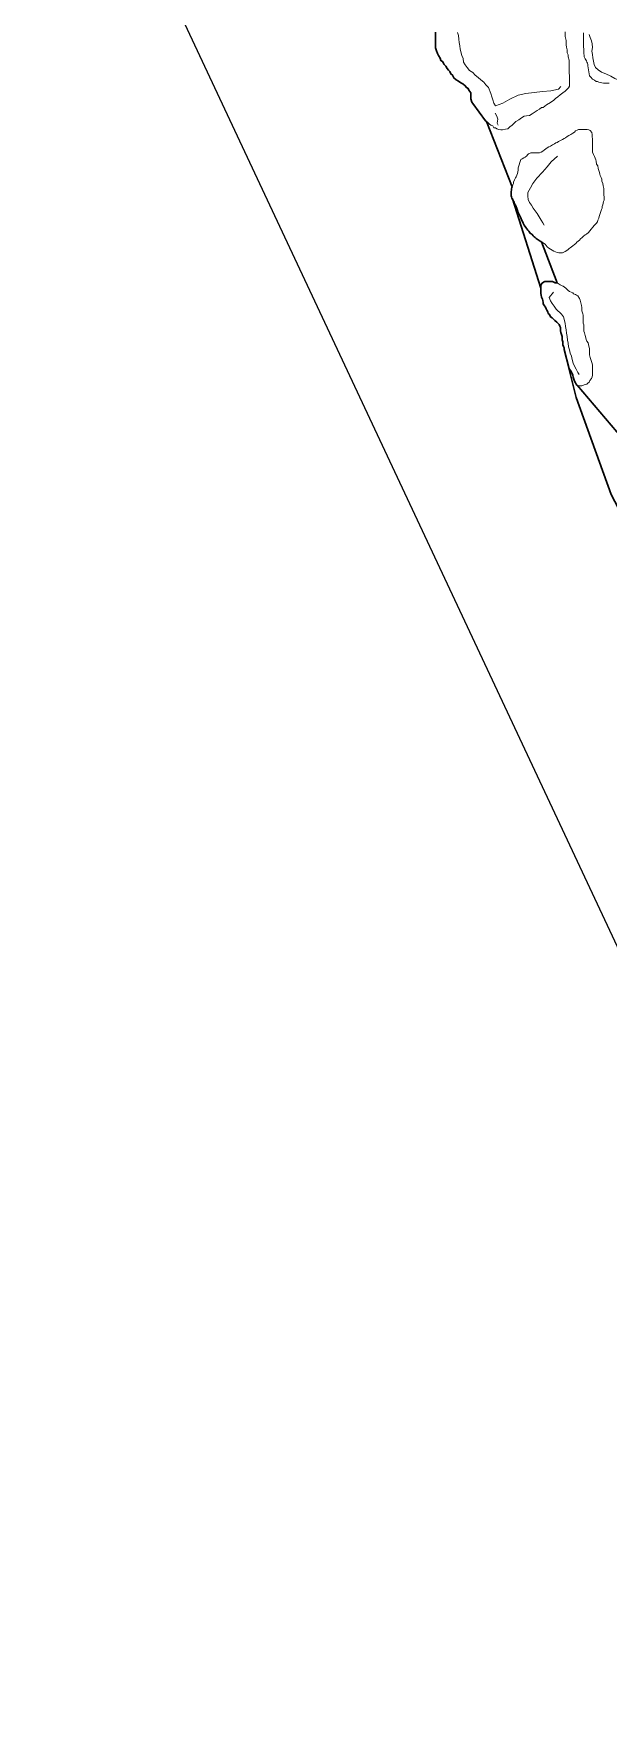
# Model space of a CAD drawing. Header units: millimetres. Extents: x -3113 to 15022, y -19591 to 4665.
# Drawn here: x -2118 to -1130, y -2690 to 184 of the extents above; entities that cross this region are included whole.
import ezdxf

# ---------------------------------------------------------------- set-up
doc = ezdxf.new("R2010")
doc.units = ezdxf.units.MM
doc.header["$XCLIPFRAME"] = 2
for name, color, linetype, lineweight in [('0A-detail', 7, 'Continuous', 18), ('0A-detail-detail', 7, 'Continuous', 13), ('0T-footprint', 251, 'Continuous', 30), ('0T-walltop', 7, 'Continuous', 30)]:
    doc.layers.add(name, color=color, linetype=linetype, lineweight=lineweight)
picture_1 = doc.add_image_def('image1.tif', size_in_pixel=(6668, 8809))

msp = doc.modelspace()

# ---------------------------------------------------------------- linework, layer by layer
at = {"layer": '0A-detail'}
for points in [[(-1204.3, 186.9), (-1204.3, 183.3), (-1204.2, 178.8), (-1202.6, 172), (-1202.5, 168.3), (-1202.5, 164.3), (-1202, 160.8), (-1200.8, 155.8), (-1200.8, 150.6), (-1199.1, 147.4), (-1199.1, 144.1), (-1197.4, 138.2), (-1197.3, 133.7), (-1197.3, 129.7), (-1197.2, 125.7), (-1197.2, 120), (-1197.2, 116), (-1197.1, 111.9), (-1197.1, 107.9), (-1197, 103.1), (-1197, 98.2), (-1197, 93.4), (-1198.6, 90.9), (-1201, 88.4), (-1204.2, 85.2), (-1208.2, 82), (-1213, 78.6), (-1217, 75.4), (-1221.1, 72.1), (-1223.7, 69.2), (-1229.6, 65.3), (-1236.3, 61.5), (-1239.4, 59.1), (-1241.9, 56.7), (-1245.1, 56.6), (-1248.3, 54.1), (-1252.4, 51.7), (-1257.7, 48.1), (-1261.1, 46), (-1265.6, 43.4), (-1270.8, 42.6), (-1274.5, 41.8), (-1279.4, 39), (-1284.1, 35.8), (-1289.3, 32.7), (-1293.3, 28.7), (-1295.6, 26.3), (-1299.3, 23.8), (-1302.9, 20.5), (-1306.6, 19.4), (-1311.8, 18.8), (-1315, 18.8), (-1318.5, 19.3), (-1321.5, 20.3), (-1323.9, 22), (-1327.1, 22), (-1328.7, 25.2), (-1332.1, 26.7), (-1334.5, 28.3), (-1337.7, 31.5), (-1341.2, 33.7), (-1363, 63.6), (-1364.6, 65.9), (-1366.4, 72), (-1366.4, 77.6), (-1366.5, 82.1), (-1368.1, 84.5), (-1369.7, 86.9), (-1371.3, 89.4), (-1373.7, 91), (-1376.2, 94.1), (-1380.3, 97.3), (-1383.8, 99.5), (-1387.5, 102.1), (-1391.7, 104.5), (-1395.7, 107.7), (-1398.1, 112.5), (-1400.7, 114.9), (-1402.3, 118.9), (-1404.7, 121.3), (-1407.1, 123.8), (-1409.6, 127.7), (-1412.1, 130.9), (-1413.7, 133.3), (-1415.3, 135.8), (-1418.1, 137.9), (-1419.4, 141.4), (-1421.8, 146.2), (-1423.6, 149.8), (-1425.2, 154.2), (-1426.9, 159.1), (-1426.9, 162.3), (-1426.9, 166.3), (-1427, 170.8), (-1427, 175.6), (-1427.1, 181.3), (-1427.1, 186.5)], [(-1128.6, 98.7), (-1131.7, 98.7), (-1134.8, 98.6), (-1138.4, 98.6), (-1141, 99), (-1144.4, 99.8), (-1146.7, 100.6), (-1148.8, 101.6), (-1151.3, 101.6), (-1153.9, 103.7), (-1157.6, 105.3), (-1160.4, 108.8), (-1162.3, 111.3), (-1165.1, 128.4), (-1165.1, 131), (-1166.1, 132.9), (-1167.1, 135), (-1167.9, 137.3), (-1170, 140.7), (-1171.4, 143.8), (-1171.4, 146.4), (-1172, 149.5), (-1172.5, 152.6), (-1172.5, 155.7), (-1172.5, 157.7), (-1172.6, 160.8), (-1172.6, 163.4), (-1172.6, 166), (-1172.6, 168.6), (-1172.7, 172.2), (-1172.7, 175.3), (-1172.7, 178.4), (-1172.7, 181.5), (-1172.8, 185.1)]]:
    msp.add_lwpolyline(points, dxfattribs=at)
for points in [[(-1284.8, -46.6), (-1280.6, -32.2), (-1278, -31.1), (-1275.3, -29.6), (-1273.1, -28.4), (-1270.3, -26.3), (-1268.9, -24.2), (-1267.5, -23), (-1265.4, -22.2), (-1263.2, -21.2), (-1261.2, -21.2), (-1258.9, -21.2), (-1256.6, -21.2), (-1254.3, -21.2), (-1251.9, -21.1), (-1250, -21.1), (-1248.2, -20.9), (-1245.7, -20), (-1242.4, -18), (-1239.8, -15.9), (-1237.5, -14.4), (-1235.4, -12.5), (-1232.2, -10.5), (-1229.6, -9.4), (-1225.9, -7.4), (-1222.4, -5.4), (-1220.1, -4), (-1217.8, -3), (-1215.5, -1.5), (-1212.2, 0), (-1208.9, 1.9), (-1206.1, 3.7), (-1203.7, 5), (-1200.7, 7), (-1198.1, 8.7), (-1194.3, 10.4), (-1191.4, 12.6), (-1188.5, 14.7), (-1186.3, 16.8), (-1183.6, 18), (-1181.2, 18.9), (-1178.9, 19.1), (-1176.3, 19.1), (-1172.4, 19.2), (-1169.7, 19.2), (-1166.4, 19.2), (-1163.7, 18.5), (-1161.1, 17.1), (-1158.7, 14), (-1157.7, 10.3), (-1157.7, 8.1), (-1157.7, 5.7), (-1157.6, 3.4), (-1157.6, 0.8), (-1157.6, -1.8), (-1157.6, -4.7), (-1157.5, -8.9), (-1157.5, -12.5), (-1157.5, -15.1), (-1157.4, -17.4), (-1157.4, -19.7), (-1155.4, -23.7), (-1154.1, -27.3), (-1153, -30.2), (-1151.7, -33.2), (-1151.3, -35.5), (-1150.3, -40.4), (-1147.9, -43.4), (-1147.6, -47.7), (-1146.5, -51.3), (-1145.2, -54.6), (-1144.9, -57.6), (-1143.9, -60), (-1142.4, -63.5), (-1141.1, -66.4), (-1141.1, -69.7), (-1139.7, -73.7), (-1139, -77.7), (-1137.7, -82.3), (-1137.6, -87), (-1137.6, -90.3), (-1137.6, -93.6), (-1137.5, -96.6), (-1137.5, -98.8), (-1137.5, -102.2), (-1138.2, -104.8), (-1138.9, -107.4), (-1139.6, -110.3), (-1140.7, -113.4), (-1140.7, -116), (-1142, -118.4), (-1143, -121.8), (-1144.3, -125.4), (-1145.8, -130.4), (-1146.5, -133.3), (-1148.1, -136.7), (-1149, -139.3), (-1151.2, -142.4), (-1154.3, -146), (-1157, -148.7), (-1159.5, -152), (-1162.1, -155), (-1164.3, -157.9), (-1167.9, -160.6), (-1170, -162), (-1172.7, -164.3), (-1175.3, -166.6), (-1177.9, -168.7), (-1179.9, -171.3), (-1182.1, -173), (-1184.2, -174.6), (-1186.2, -176.6), (-1188.4, -178.7), (-1191.1, -180.7), (-1193.7, -182.7), (-1195.6, -184.3), (-1197.5, -185.4), (-1198.9, -187.1), (-1201.3, -188.7), (-1204.4, -190.7), (-1208.8, -192.8), (-1212.7, -192.8), (-1215.1, -192.8), (-1218.1, -192.5), (-1220.7, -191.2), (-1223.5, -190), (-1226.7, -188.2), (-1229.3, -186.3), (-1232.4, -184.8), (-1235.4, -182.4), (-1237, -180.1), (-1238.6, -177.8), (-1241.3, -176.4), (-1244, -174.6), (-1247, -172.6), (-1250.6, -170.6), (-1252.3, -169.3), (-1253.9, -168), (-1255.9, -166.7), (-1257.3, -165.1), (-1259.2, -163.4), (-1261.3, -161.5), (-1264.3, -158.9), (-1267, -155.6), (-1268.6, -153.6), (-1271.7, -149.3), (-1274.7, -145), (-1276.3, -141.8), (-1277.6, -139.2), (-1279.4, -135.9), (-1280.5, -132.5), (-1281.7, -130.3), (-1283.2, -127.2), (-1285.2, -123.9), (-1286.4, -119.8), (-1287.5, -116.5), (-1288.5, -113.8), (-1289.2, -111.8), (-1290.2, -110.2), (-1291.2, -107.9), (-1292.2, -105.9), (-1292.9, -103.9), (-1294, -101.6), (-1295.7, -98.9), (-1296.6, -96.3), (-1297, -94.6), (-1297, -91.6), (-1297, -89.7), (-1297, -87.7), (-1296.3, -85), (-1296.4, -82.7), (-1296.1, -80.8), (-1294.8, -77.8), (-1294.4, -75.8), (-1293.3, -73.8), (-1292.9, -71.2), (-1291.2, -67.6), (-1289.9, -64.2), (-1288.8, -62.3), (-1287.5, -59.2), (-1286.5, -56.6), (-1285.4, -53.9), (-1284.8, -50.5)], [(-1197.6, -392.2), (-1206.1, -358.6), (-1206.1, -356.1), (-1207.2, -353.5), (-1208.2, -351), (-1208.3, -348.4), (-1208.3, -345.8), (-1209.3, -342.2), (-1209.3, -339.1), (-1209.4, -336.5), (-1210.5, -332.9), (-1211.5, -329.8), (-1212.5, -326.7), (-1212.6, -323.6), (-1212.6, -321), (-1213.7, -319), (-1214.7, -316), (-1217.4, -313.3), (-1218.9, -311.8), (-1222.1, -309.2), (-1224.6, -306.7), (-1226.7, -304.6), (-1229.4, -302.6), (-1231.4, -299), (-1233.5, -297), (-1234, -294.4), (-1235.7, -291.3), (-1237.2, -289.2), (-1238.3, -286.1), (-1239.8, -284.1), (-1242, -280.5), (-1242, -278), (-1242.5, -274.9), (-1243.3, -272.3), (-1244.7, -268.7), (-1245.7, -265.6), (-1246.2, -262.5), (-1246.3, -257.8), (-1246.3, -253.7), (-1246.3, -250.1), (-1245.4, -247), (-1244, -244.7), (-1241.8, -243.3), (-1239.2, -242.2), (-1237.1, -242.2), (-1234.5, -242.2), (-1231.4, -242.2), (-1228.8, -242.1), (-1226.3, -242.1), (-1221.6, -244.2), (-1219, -244.1), (-1216.2, -245.4), (-1212.8, -247.7), (-1209.7, -249.2), (-1207.6, -250.2), (-1205.5, -251.7), (-1203.4, -253.3), (-1201.4, -255.3), (-1199.3, -257.4), (-1196.7, -259), (-1194, -260.4), (-1191.4, -261.4), (-1189.9, -263), (-1186.8, -264.5), (-1184.7, -265.5), (-1182.5, -266.8), (-1179.5, -271.2), (-1178.4, -274.3), (-1177.6, -278.9), (-1176.3, -283.1), (-1175.7, -286.7), (-1175.7, -289.2), (-1175.7, -292.3), (-1173.9, -297.4), (-1173.6, -300), (-1173.6, -302.1), (-1173.5, -305.2), (-1173.5, -308.2), (-1173.5, -310.3), (-1173.5, -313.4), (-1172.3, -316.5), (-1172.3, -319.1), (-1172.3, -323.2), (-1172.2, -327.4), (-1171.2, -330.4), (-1169.7, -334.6), (-1169, -338.7), (-1168, -341.8), (-1167, -344.4), (-1164.9, -347.5), (-1163.8, -353.2), (-1162.7, -357.2), (-1162.6, -360.3), (-1162.6, -363.4), (-1162.6, -368.1), (-1161.5, -372.7), (-1159.4, -377.9), (-1158.4, -381), (-1157.3, -385.1), (-1157.3, -388.7), (-1157.3, -391.8), (-1157.2, -396.5), (-1157.2, -400.6), (-1157.2, -403.2), (-1158.1, -405.8), (-1159.1, -408.4), (-1161.7, -412), (-1163.2, -415.2), (-1165.2, -416.7), (-1167.3, -418.3), (-1171.5, -419.8), (-1175.6, -421.5), (-1178.2, -421.5), (-1180.7, -421.5), (-1182.8, -421), (-1184.9, -419.4), (-1186.4, -416.4), (-1188.1, -413.3), (-1189.6, -409.7), (-1190.5, -406.4), (-1191.3, -403), (-1192.8, -398.9), (-1194.9, -394.7)]]:
    msp.add_lwpolyline(points, close=True, dxfattribs=at)
at = {"layer": '0A-detail-detail'}
for points in [[(-1389.3, 185.9), (-1387.9, 180.3), (-1387.3, 174.4), (-1386.7, 168.6), (-1385.3, 163), (-1384.7, 157.2), (-1381.9, 146.1), (-1379.8, 140.8), (-1379.2, 135), (-1376.3, 130), (-1372.7, 125.4), (-1369, 120.7), (-1363.2, 117), (-1358.8, 112.7), (-1353.7, 108.6), (-1349.3, 104.3), (-1344.2, 100.3), (-1340.5, 95.6), (-1336.2, 91.3), (-1331.9, 80.8), (-1330.5, 75.2), (-1328.4, 70), (-1327, 64.4), (-1324.1, 59.5), (-1311.4, 64.6), (-1299.3, 71.3), (-1285.3, 77.8), (-1271.7, 80.7), (-1257.7, 82.9), (-1243.5, 84.3), (-1229.2, 85.7), (-1215.5, 88.6), (-1212, 92.7)], [(-1162.8, 182.4), (-1161.4, 176.9), (-1159.3, 171.6), (-1157.9, 166.1), (-1157.3, 160.2), (-1158.2, 153.8), (-1157.5, 147.9), (-1156.9, 142.1), (-1155.5, 136.5), (-1154.2, 130.9), (-1152, 125.7), (-1147.7, 121.4), (-1141.8, 117.6), (-1134.4, 114.5), (-1126, 110.9), (-1119, 106.8), (-1114.8, 105)], [(-1324.4, 47.2), (-1321.5, 42.2), (-1320.1, 36.7), (-1321, 30.2), (-1319.5, 26.4)], [(-1217.7, -26.6), (-1228.6, -36.3), (-1235.5, -45.2), (-1243.1, -54.4), (-1253, -64.5), (-1259.9, -73.4), (-1263.7, -81.1), (-1268.3, -89), (-1268.5, -95.2), (-1267.8, -101.1), (-1265.7, -106.3), (-1262.1, -110.9), (-1259.2, -115.9), (-1255.6, -120.5), (-1252.7, -125.5), (-1248.8, -130.9), (-1245.6, -136.6), (-1242.7, -141.5), (-1240.5, -145)], [(-1224.2, -260.6), (-1231.8, -269.8), (-1229.7, -275), (-1226.8, -280), (-1223.1, -284.6), (-1219.5, -289.3), (-1210.8, -297.9), (-1207.1, -302.6), (-1204.4, -313.7), (-1203.8, -319.5), (-1202.4, -325.1), (-1201.8, -331), (-1201.1, -336.8), (-1200.5, -342.7), (-1199.1, -348.2), (-1198.5, -354.1), (-1197.1, -359.6), (-1195.7, -365.2), (-1193.6, -370.4), (-1192.2, -376), (-1190.6, -382.3), (-1188.4, -387.5), (-1185.6, -392.5), (-1182.4, -398.2), (-1180.1, -401.6)]]:
    msp.add_lwpolyline(points, dxfattribs=at)
at = {"layer": '0T-footprint'}
for points in [[(-1246.3, -253.7), (-1294.9, -100.3)], [(-802.4, -1346.4), (-897.7, -1149.3), (-942.9, -979.5), (-995.2, -852.3), (-1060.1, -732.6), (-1125.2, -607.9), (-1185.2, -441.3), (-1206.1, -358.6)]]:
    msp.add_lwpolyline(points, dxfattribs=at)
at = {"layer": '0T-walltop'}
msp.add_lwpolyline([(-1096.1, -523.3), (-1183.9, -420.2), (-1184.9, -419.4), (-1186.4, -416.4), (-1188.1, -413.3), (-1189.6, -409.7), (-1190.5, -406.4), (-1191.3, -403), (-1192.8, -398.9), (-1194.9, -394.7), (-1197.6, -392.2), (-1206.1, -358.6), (-1206.1, -356.1), (-1207.2, -353.5), (-1208.2, -351), (-1208.3, -348.4), (-1208.3, -345.8), (-1209.3, -342.2), (-1209.3, -339.1), (-1209.4, -336.5), (-1210.5, -332.9), (-1211.5, -329.8), (-1212.5, -326.7), (-1212.6, -323.6), (-1212.6, -321), (-1213.7, -319), (-1214.7, -316), (-1217.4, -313.3), (-1218.9, -311.8), (-1222.1, -309.2), (-1224.6, -306.7), (-1226.7, -304.6), (-1229.4, -302.6), (-1231.4, -299), (-1233.5, -297), (-1234, -294.4), (-1235.7, -291.3), (-1237.2, -289.2), (-1238.3, -286.1), (-1239.8, -284.1), (-1242, -280.5), (-1242, -278), (-1242.5, -274.9), (-1243.3, -272.3), (-1244.7, -268.7), (-1245.7, -265.6), (-1246.2, -262.5), (-1246.3, -257.8), (-1246.3, -253.7), (-1246.3, -250.1), (-1245.4, -247), (-1244, -244.7), (-1241.8, -243.3), (-1239.2, -242.2), (-1237.1, -242.2), (-1234.5, -242.2), (-1231.4, -242.2), (-1228.8, -242.1), (-1226.3, -242.1), (-1221.6, -244.2), (-1219, -244.1), (-1217.9, -244.6), (-1244.7, -174.1), (-1247, -172.6), (-1250.6, -170.6), (-1252.3, -169.3), (-1253.9, -168), (-1255.9, -166.7), (-1257.3, -165.1), (-1259.2, -163.4), (-1261.3, -161.5), (-1264.3, -158.9), (-1267, -155.6), (-1268.6, -153.6), (-1271.7, -149.3), (-1274.7, -145), (-1276.3, -141.8), (-1277.6, -139.2), (-1279.4, -135.9), (-1280.5, -132.5), (-1281.7, -130.3), (-1283.2, -127.2), (-1285.2, -123.9), (-1286.4, -119.8), (-1287.5, -116.5), (-1288.5, -113.8), (-1289.2, -111.8), (-1290.2, -110.2), (-1291.2, -107.9), (-1292.2, -105.9), (-1292.9, -103.9), (-1294, -101.6), (-1295.7, -98.9), (-1296.6, -96.3), (-1297, -94.6), (-1297, -91.6), (-1297, -89.7), (-1297, -87.7), (-1296.3, -85), (-1296.4, -82.7), (-1296.1, -80.8), (-1295.4, -79.3), (-1339.5, 32.6), (-1341.2, 33.7), (-1363, 63.6), (-1364.6, 65.9), (-1366.4, 72), (-1366.4, 77.6), (-1366.5, 82.1), (-1368.1, 84.5), (-1369.7, 86.9), (-1371.3, 89.4), (-1373.7, 91), (-1376.2, 94.1), (-1380.3, 97.3), (-1383.8, 99.5), (-1387.5, 102.1), (-1391.7, 104.5), (-1395.7, 107.7), (-1398.1, 112.5), (-1400.7, 114.9), (-1402.3, 118.9), (-1404.7, 121.3), (-1407.1, 123.8), (-1409.6, 127.7), (-1412.1, 130.9), (-1413.7, 133.3), (-1415.3, 135.8), (-1418.1, 137.9), (-1419.4, 141.4), (-1421.8, 146.2), (-1423.6, 149.8), (-1425.2, 154.2), (-1426.9, 159.1), (-1426.9, 162.3), (-1426.9, 166.3), (-1427, 170.8), (-1427, 175.6), (-1427.1, 181.3), (-1427.1, 186.5)], dxfattribs=at)

# ---------------------------------------------------------------- pictures from other files: only their frames are drawn
image = msp.add_image(picture_1, insert=(4548.8, 3178.5), size_in_units=(6667, 8807.6), rotation=-180)
image.set_boundary_path([(2179.18, 8808.5), (-0.5, 3859.02), (791.07, 3508.7), (-0.5, 1607.6), (-0.5, 1607.6), (3674.99, -0.5), (6667.5, 6386.38), (6667.5, 7108.85), (2641.04, 8808.5), (2179.18, 8808.5)])

doc.saveas('drawing.dxf')
